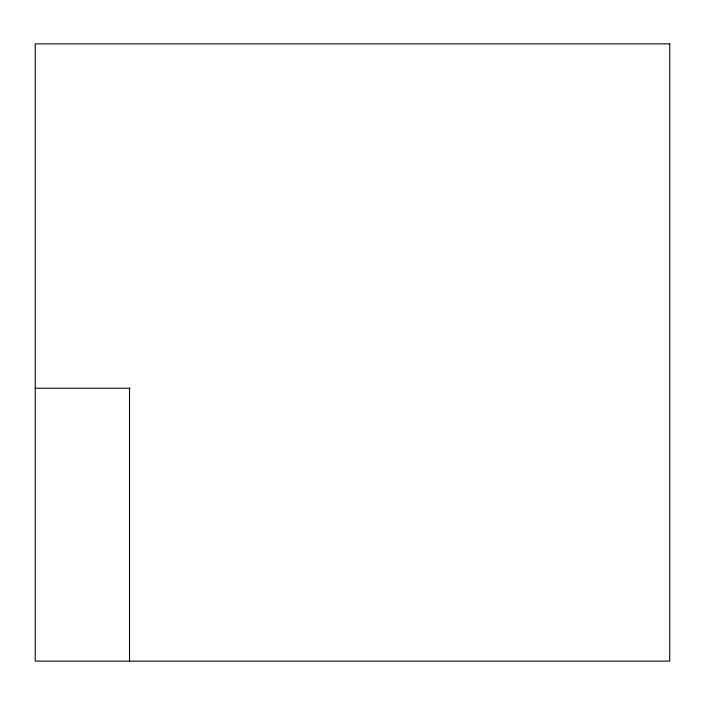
<?xml version="1.0" encoding="UTF-8"?>
<svg xmlns="http://www.w3.org/2000/svg" width="705" height="705" viewBox="0 0 705 705"><rect width="100%" height="100%" fill="white"/><g stroke="black" fill="none" stroke-linecap="round" stroke-linejoin="round"><path stroke-width="1.06" d="M35.25 388.235L129.879 388.235M129.508 388.235L129.508 661.131M669.75 43.869L35.25 43.869L35.25 661.131L669.75 661.131L669.75 43.869"/></g></svg>
